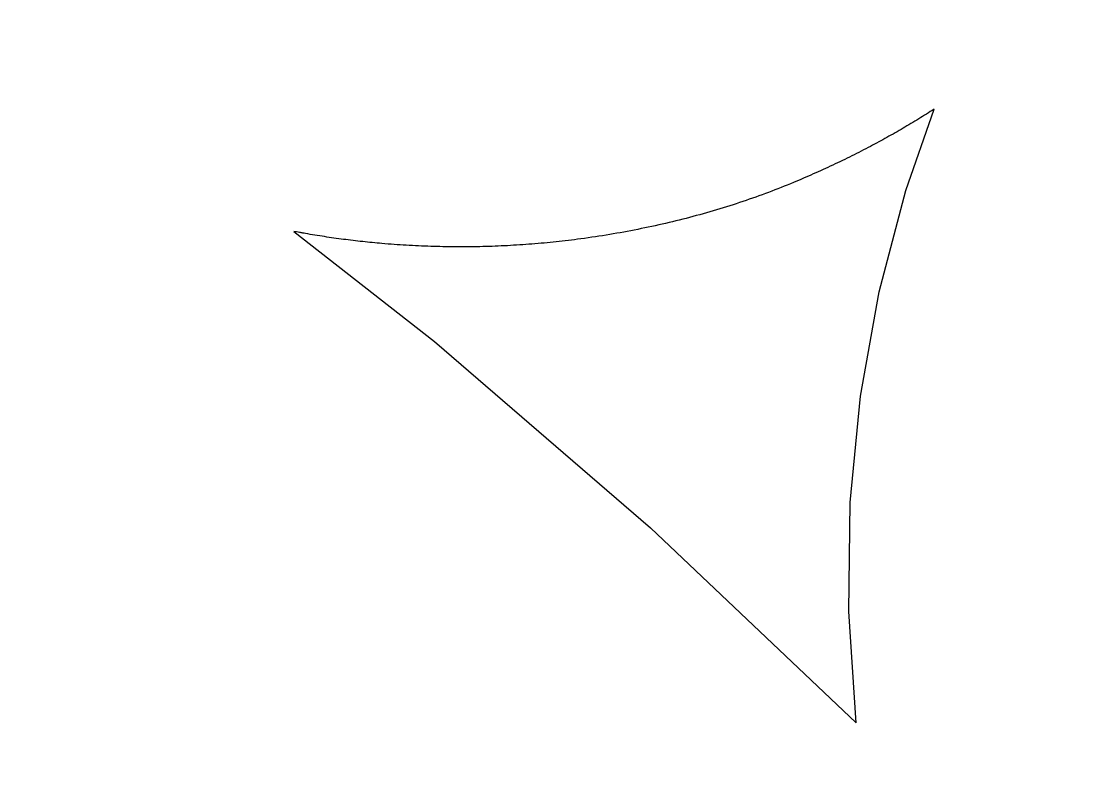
# Model space of a CAD drawing. Header units: centimetres. Extents: x -9.6 to 4.8, y -4.9 to 13.
# Drawn here: x 1.122 to 2.05, y 2.351 to 3.009 of the extents above; entities that cross this region are included whole.
import ezdxf

# ---------------------------------------------------------------- set-up
doc = ezdxf.new("R2010")
doc.units = ezdxf.units.CM
doc.header["$MEASUREMENT"] = 0
doc.layers.add('layer 1', color=7, linetype='Continuous')

msp = doc.modelspace()

# ---------------------------------------------------------------- linework, layer by layer
at = {"layer": 'layer 1', "color": 177}
for points, knots in [([(-2.03515, 13.0189), (-2.03515, 13.0189), (4.83656, 13.0189), (4.83656, 13.0189), (4.83656, 13.0189), (4.83656, 13.0189), (4.83656, -4.91628), (4.83656, -4.91628), (4.83656, -4.91628), (4.83656, -4.91628), (-2.03515, -4.91628), (-2.03515, -4.91628), (-2.03515, -4.91628), (-2.03515, -4.91628), (-2.03515, 13.0189), (-2.03515, 13.0189)], [0, 0, 0, 0, 0.2, 0.2, 0.2, 0.2, 0.4, 0.4, 0.4, 0.4, 0.6, 0.6, 0.6, 0.6, 1, 1, 1, 1]), ([(1.92252, 2.93207), (1.92252, 2.93207), (1.89765, 2.8606), (1.89765, 2.8606), (1.89765, 2.8606), (1.89765, 2.8606), (1.87434, 2.77169), (1.87434, 2.77169), (1.87434, 2.77169), (1.87434, 2.77169), (1.85804, 2.68035), (1.85804, 2.68035), (1.85804, 2.68035), (1.85804, 2.68035), (1.84908, 2.58679), (1.84908, 2.58679), (1.84908, 2.58679), (1.84908, 2.58679), (1.84772, 2.49113), (1.84772, 2.49113), (1.84772, 2.49113), (1.84772, 2.49113), (1.85425, 2.39358), (1.85425, 2.39358), (1.85425, 2.39358), (1.85425, 2.39358), (1.67381, 2.5648), (1.67381, 2.5648), (1.67381, 2.5648), (1.67381, 2.5648), (1.4842, 2.72823), (1.4842, 2.72823), (1.4842, 2.72823), (1.4842, 2.72823), (1.36084, 2.8248), (1.36084, 2.8248), (1.36084, 2.8248), (1.36167, 2.82464), (1.36251, 2.82449), (1.36334, 2.82435), (1.36334, 2.82435), (1.36424, 2.82418), (1.36511, 2.82401), (1.36601, 2.82385), (1.36601, 2.82385), (1.36693, 2.82368), (1.36784, 2.82351), (1.36878, 2.82335), (1.36878, 2.82335), (1.36957, 2.8232), (1.37039, 2.82305), (1.37118, 2.82293), (1.37118, 2.82293), (1.37668, 2.82195), (1.38221, 2.82105), (1.38773, 2.8202), (1.38773, 2.8202), (1.3933, 2.81936), (1.39886, 2.81857), (1.40445, 2.81784), (1.40445, 2.81784), (1.41005, 2.81711), (1.41568, 2.81645), (1.42131, 2.81584), (1.42131, 2.81584), (1.42694, 2.81522), (1.43257, 2.81467), (1.4382, 2.81417), (1.4382, 2.81417), (1.4453, 2.81357), (1.45241, 2.81305), (1.45954, 2.81263), (1.45954, 2.81263), (1.46669, 2.81219), (1.47386, 2.81186), (1.48101, 2.81163), (1.48101, 2.81163), (1.48816, 2.8114), (1.49533, 2.81128), (1.50248, 2.81123), (1.50248, 2.81123), (1.50967, 2.81119), (1.51685, 2.81126), (1.52404, 2.8114), (1.52404, 2.8114), (1.53123, 2.81155), (1.5384, 2.8118), (1.54559, 2.81215), (1.54559, 2.81215), (1.55276, 2.81251), (1.55991, 2.81294), (1.56708, 2.81349), (1.56708, 2.81349), (1.57421, 2.81403), (1.58136, 2.81465), (1.58847, 2.8154), (1.58847, 2.8154), (1.59554, 2.81613), (1.6026, 2.81695), (1.60965, 2.81786), (1.60965, 2.81786), (1.61807, 2.81897), (1.62649, 2.8202), (1.63489, 2.82157), (1.63489, 2.82157), (1.64315, 2.82291), (1.65138, 2.82439), (1.65959, 2.82599), (1.65959, 2.82599), (1.66779, 2.82758), (1.67594, 2.82931), (1.68407, 2.83116), (1.68407, 2.83116), (1.69207, 2.833), (1.70005, 2.83496), (1.708, 2.83704), (1.708, 2.83704), (1.71596, 2.83913), (1.72388, 2.84136), (1.73176, 2.84371), (1.73176, 2.84371), (1.73949, 2.84603), (1.74716, 2.84846), (1.75482, 2.85103), (1.75482, 2.85103), (1.76238, 2.85359), (1.76993, 2.85626), (1.77741, 2.85907), (1.77741, 2.85907), (1.78471, 2.86183), (1.79198, 2.8647), (1.79917, 2.8677), (1.79917, 2.8677), (1.80501, 2.87016), (1.81083, 2.87267), (1.81662, 2.87521), (1.81662, 2.87521), (1.82233, 2.87775), (1.82802, 2.88034), (1.83367, 2.88301), (1.83367, 2.88301), (1.8393, 2.88563), (1.84489, 2.88834), (1.85043, 2.89111), (1.85043, 2.89111), (1.85589, 2.89382), (1.86131, 2.8966), (1.86671, 2.89943), (1.86671, 2.89943), (1.87159, 2.902), (1.87643, 2.90462), (1.88124, 2.90729), (1.88124, 2.90729), (1.88595, 2.90992), (1.89066, 2.91258), (1.89531, 2.91532), (1.89531, 2.91532), (1.89996, 2.91803), (1.90459, 2.9208), (1.90917, 2.92363), (1.90917, 2.92363), (1.91366, 2.92638), (1.9181, 2.9292), (1.92252, 2.93207)], [0, 0, 0, 0, 0.02381, 0.02381, 0.02381, 0.02381, 0.047619, 0.047619, 0.047619, 0.047619, 0.071429, 0.071429, 0.071429, 0.071429, 0.095238, 0.095238, 0.095238, 0.095238, 0.119048, 0.119048, 0.119048, 0.119048, 0.142857, 0.142857, 0.142857, 0.142857, 0.166667, 0.166667, 0.166667, 0.166667, 0.190476, 0.190476, 0.190476, 0.190476, 0.214286, 0.214286, 0.214286, 0.214286, 0.238095, 0.238095, 0.238095, 0.238095, 0.261905, 0.261905, 0.261905, 0.261905, 0.285714, 0.285714, 0.285714, 0.285714, 0.309524, 0.309524, 0.309524, 0.309524, 0.333333, 0.333333, 0.333333, 0.333333, 0.357143, 0.357143, 0.357143, 0.357143, 0.380952, 0.380952, 0.380952, 0.380952, 0.404762, 0.404762, 0.404762, 0.404762, 0.428571, 0.428571, 0.428571, 0.428571, 0.452381, 0.452381, 0.452381, 0.452381, 0.47619, 0.47619, 0.47619, 0.47619, 0.5, 0.5, 0.5, 0.5, 0.52381, 0.52381, 0.52381, 0.52381, 0.547619, 0.547619, 0.547619, 0.547619, 0.571429, 0.571429, 0.571429, 0.571429, 0.595238, 0.595238, 0.595238, 0.595238, 0.619048, 0.619048, 0.619048, 0.619048, 0.642857, 0.642857, 0.642857, 0.642857, 0.666667, 0.666667, 0.666667, 0.666667, 0.690476, 0.690476, 0.690476, 0.690476, 0.714286, 0.714286, 0.714286, 0.714286, 0.738095, 0.738095, 0.738095, 0.738095, 0.761905, 0.761905, 0.761905, 0.761905, 0.785714, 0.785714, 0.785714, 0.785714, 0.809524, 0.809524, 0.809524, 0.809524, 0.833333, 0.833333, 0.833333, 0.833333, 0.857143, 0.857143, 0.857143, 0.857143, 0.880952, 0.880952, 0.880952, 0.880952, 0.904762, 0.904762, 0.904762, 0.904762, 0.928571, 0.928571, 0.928571, 0.928571, 0.952381, 0.952381, 0.952381, 0.952381, 1, 1, 1, 1])]:
    msp.add_open_spline(points, degree=3, knots=knots, dxfattribs=at)

doc.saveas('drawing.dxf')
